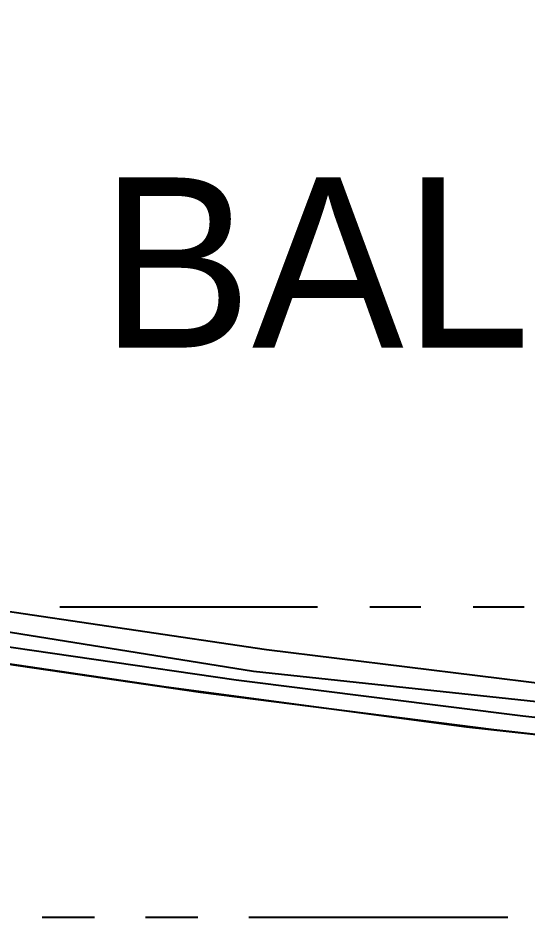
# Model space of a CAD drawing. Header units: feet. Extents: x -84 to 198, y -22 to 181.
# Drawn here: x 44.47 to 49.4, y 6.78 to 15.47 of the extents above; entities that cross this region are included whole.
import ezdxf
from ezdxf.enums import TextEntityAlignment as Align

# ---------------------------------------------------------------- set-up
doc = ezdxf.new("R2010")
doc.units = ezdxf.units.FT
for name, color, linetype in [('A-AREA-UNIDAD', 30, 'CONTINUOUS'), ('A-LINEA', 7, 'CONTINUOUS'), ('A-TEXTO-PDF', 3, 'CONTINUOUS')]:
    doc.layers.add(name, color=color, linetype=linetype)

msp = doc.modelspace()

# ---------------------------------------------------------------- linework, layer by layer
at = {"layer": 'A-AREA-UNIDAD'}
msp.add_lwpolyline([(46.208, 30.72), (45.088, 25.6889), (44.88, 25.44), (46.16, 25.0489), (45.632, 22.8089), (45.36, 22.2756), (44.128, 22.56), (44.128, 21.6), (43.68, 20.16), (43.648, 19.3244), (43.36, 19.2889), (42.72, 16.0356), (41.952, 13.4044), (41.952, 12.7644), (41.312, 12.7289), (41.44, 11.0044), (41.2, 10.0444), (46.752, 9.1556), (54.88, 8.2844), (61.68, 7.8756), (67.328, 7.8756)], dxfattribs=at)
at = {"layer": 'A-LINEA'}
for p, q in [((44.88, 9.7778), (47.3733, 9.7778)), ((47.88, 9.7778), (48.3733, 9.7778)), ((48.88, 9.7778), (49.3733, 9.7778)), ((44.7067, 6.7778), (45.2133, 6.7778)), ((45.7067, 6.7778), (46.2133, 6.7778)), ((46.7067, 6.7778), (49.2133, 6.7778))]:
    msp.add_line(p, q, dxfattribs=at)
for points in [[(37.24, 10.4711), (40.12, 9.9244), (43.0133, 9.4311), (45.9067, 9.0044), (48.8133, 8.6178), (51.7333, 8.2978), (54.6533, 8.0178), (57.5733, 7.8044), (60.4933, 7.6444), (62.68, 7.5644), (64.8533, 7.5511), (67.04, 7.5778)], [(37.7733, 10.3644), (40.5867, 9.8444), (43.4133, 9.3644), (46.24, 8.9511), (49.08, 8.5911), (51.9333, 8.2711), (54.7867, 8.0044), (57.64, 7.8044), (60.4933, 7.6444)], [(41.4667, 10.1911), (44.1733, 9.7644), (46.88, 9.3644), (49.6, 9.0311), (52.32, 8.7378), (55.0533, 8.4844), (57.7867, 8.2978), (60.52, 8.1378), (62.6667, 8.0711), (64.8267, 8.0578), (66.9733, 8.0844)], [(41.0667, 9.9244), (43.8267, 9.4711), (46.5867, 9.0711), (49.36, 8.7244), (52.1467, 8.4178), (54.92, 8.1644), (57.72, 7.9644), (60.5067, 7.8044), (62.6667, 7.7378), (64.8267, 7.7244), (66.9867, 7.7511)]]:
    msp.add_lwpolyline(points, dxfattribs=at)

# ---------------------------------------------------------------- texts
at = {"layer": 'A-TEXTO-PDF'}
msp.add_text('BALCONY', height=1.646, dxfattribs=at).set_placement((50.5298, 12.2852), align=Align.CENTER)

doc.saveas('drawing.dxf')
